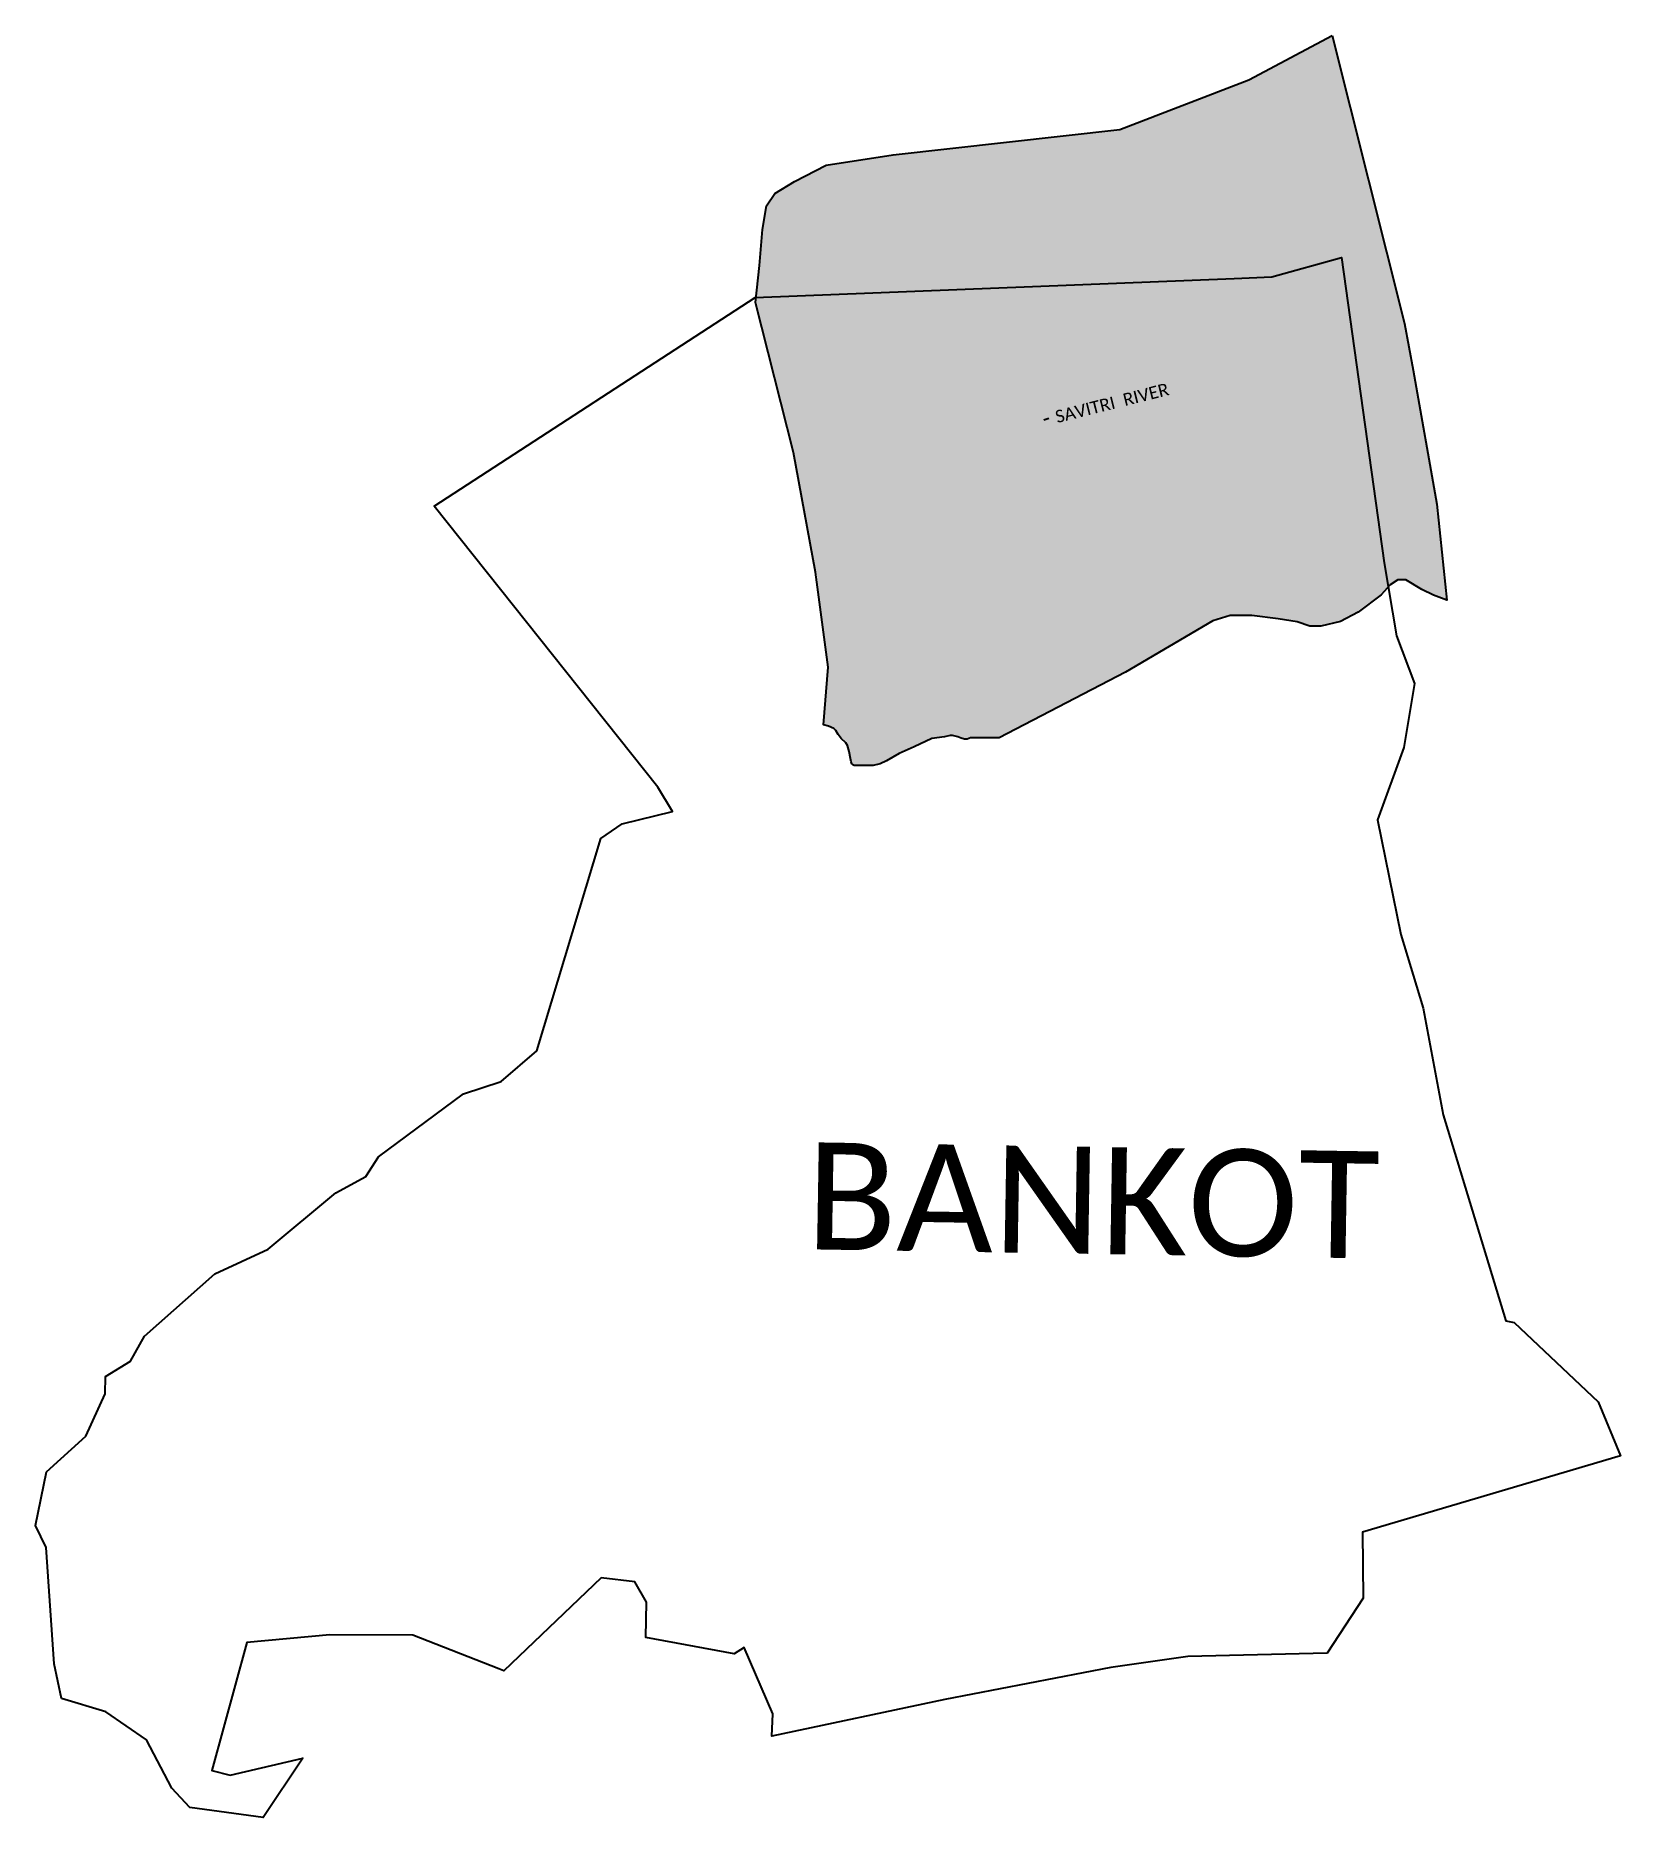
# Model space of a CAD drawing. Header units: metres. Extents: x 291467 to 294010, y 1987263 to 1990121.
import ezdxf

# ---------------------------------------------------------------- set-up
doc = ezdxf.new("R2010")
doc.units = ezdxf.units.M
doc.header["$MEASUREMENT"] = 0
for name, color, linetype in [('ARROW', 7, 'Continuous'), ('RIVER', 4, 'Continuous'), ('RIVER TEXT', 7, 'Continuous'), ('village', 3, 'Continuous'), ('VILLAGE NAME', 250, 'Continuous')]:
    doc.layers.add(name, color=color, linetype=linetype)
doc.styles.get("Standard").update_dxf_attribs({"font": 'simplex.shx'})
doc.dimstyles.get("Standard").update_dxf_attribs({"dimtxt": 0.18, "dimasz": 0.18, "dimexe": 0.18, "dimexo": 0.0625, "dimgap": 0.09, "dimtad": 0, "dimtih": 1, "dimtoh": 1, "dimdec": 4, "dimzin": 0, "dimdsep": 46, "dimtxsty": 'Standard', "dimcen": 0.09, "dimadec": 0, "dimazin": 0, "dimtfac": 1, "dimtdec": 4, "dimtofl": 0, "dimtmove": 0, "dimatfit": 3, "dimfxl": 1, "dimtolj": 1, "dimtzin": 0, "dimarcsym": 0})

msp = doc.modelspace()

# ---------------------------------------------------------------- hatches: boundary and pattern name
at = {"layer": 'RIVER'}
h = msp.add_hatch(dxfattribs=at)
h.set_pattern_fill('DASH', color=256, scale=35)
h.paths.add_polyline_path([(293618.4, 1989833.1), (293595, 1989930.9), (293547.2, 1990121.3), (293413.7, 1990050.4), (293206.4, 1989970.5), (292843, 1989929.9), (292735.2, 1989913.7), (292684.2, 1989887.4), (292652.8, 1989867.9), (292639.3, 1989848.2), (292633.1, 1989810.3), (292628.2, 1989752.5), (292622.5, 1989697.8), (292647.6, 1989593.2), (292685.4, 1989444.3), (292720.6, 1989254.1), (292728.1, 1989185.5), (292738.5, 1989107.9), (292731, 1989015.6), (292739.1, 1989013.6), (292747.3, 1989009.6), (292750.8, 1989006.2), (292754.4, 1988999.8), (292759.3, 1988993.6), (292766.8, 1988986.5), (292769.4, 1988982.6), (292771.9, 1988972.6), (292774.2, 1988961.5), (292775.1, 1988956.1), (292776.4, 1988952.7), (292778.2, 1988951.2), (292780.2, 1988950.3), (292784, 1988950.3), (292801.1, 1988950.3), (292810.6, 1988950.3), (292821.7, 1988953), (292832.2, 1988957.7), (292852.4, 1988969.6), (292876.5, 1988980), (292904.9, 1988993.5), (292925.3, 1988996.2), (292934.1, 1988998.2), (292938.2, 1988998.2), (292946.5, 1988996.3), (292951.8, 1988993.9), (292957, 1988992.4), (292961.5, 1988992.4), (292966.7, 1988994.9), (293012.6, 1988994.9), (293215.5, 1989100), (293355.6, 1989182.1), (293383.7, 1989190.8), (293418.1, 1989190.8), (293460.4, 1989185.7), (293491, 1989181), (293511.2, 1989174), (293529.1, 1989174), (293560.8, 1989181.5), (293589, 1989196.1), (293626, 1989223.9), (293640.2, 1989240), (293652.8, 1989248.2), (293665.5, 1989248.2), (293690.9, 1989232.6), (293709.8, 1989223.4), (293730.8, 1989215.7), (293711.8, 1989388.1), (293692.6, 1989497), (293662.8, 1989658.5)])
h.paths.add_polyline_path([(293103.4, 1989484.9), (293296, 1989533.3), (293284.2, 1989580.3), (293091.6, 1989531.9)], flags=24)

# ---------------------------------------------------------------- linework, layer by layer
at = {"layer": 'RIVER', "color": 4}
msp.add_lwpolyline([(293547.2, 1990121.3), (293663.1, 1989659.3), (293677.1, 1989584.7), (293715.2, 1989369.3), (293731.4, 1989215.5), (293709.8, 1989223.4), (293690.9, 1989232.6), (293665.5, 1989248.2), (293652.8, 1989248.2), (293640.2, 1989240), (293626, 1989223.9), (293589, 1989196.1), (293560.8, 1989181.5), (293529.1, 1989174), (293511.2, 1989174), (293491, 1989181), (293460.4, 1989185.7), (293418.1, 1989190.8), (293383.7, 1989190.8), (293355.6, 1989182.1), (293215.5, 1989100), (293012.6, 1988994.9), (292966.7, 1988994.9), (292961.5, 1988992.4), (292957, 1988992.4), (292951.8, 1988993.9), (292946.5, 1988996.3), (292938.2, 1988998.2), (292934.1, 1988998.2), (292925.3, 1988996.2), (292904.9, 1988993.5), (292876.5, 1988980), (292852.4, 1988969.6), (292832.2, 1988957.7), (292821.7, 1988953), (292810.6, 1988950.3), (292801.1, 1988950.3), (292784, 1988950.3), (292780.2, 1988950.3), (292778.2, 1988951.2), (292776.4, 1988952.7), (292775.1, 1988956.1), (292774.2, 1988961.5), (292771.9, 1988972.6), (292769.4, 1988982.6), (292766.8, 1988986.5), (292759.3, 1988993.6), (292754.4, 1988999.8), (292750.8, 1989006.2), (292747.3, 1989009.6), (292739.1, 1989013.6), (292731, 1989015.6), (292738.5, 1989107.9), (292718, 1989260.7), (292682.6, 1989452.6), (292622, 1989693.2), (292628.2, 1989752.5), (292633.1, 1989810.3), (292639.3, 1989848.2), (292652.8, 1989867.9), (292684.2, 1989887.4), (292735.2, 1989913.7), (292843, 1989929.9), (293206.4, 1989970.5), (293413.7, 1990050.4)], close=True, dxfattribs=at)
at = {"layer": 'village', "color": 3, "true_color": 0x00ff00}
msp.add_polyline3d([(293657.2, 1988679.3, 0), (293693, 1988560.8, 0), (293725.5, 1988389.8, 0), (293825.9, 1988059.3, 0), (293839.1, 1988056.5, 0), (293974.2, 1987929.1, 0), (294009.7, 1987842.5, 0), (293595.9, 1987720, 0), (293597.2, 1987614, 0), (293539.2, 1987525.9, 0), (293315.4, 1987520.4, 0), (293191.8, 1987502.9, 0), (292925.4, 1987451.6, 0), (292648, 1987392.9, 0), (292649.7, 1987428.9, 0), (292603.6, 1987535.1, 0), (292587.6, 1987524.7, 0), (292445.8, 1987551.2, 0), (292447, 1987607.8, 0), (292428.2, 1987640.7, 0), (292374.4, 1987646.8, 0), (292218.1, 1987497.8, 0), (292210, 1987501.1, 0), (292071.9, 1987554.7, 0), (291938.7, 1987555.5, 0), (291805.3, 1987543, 0), (291749.5, 1987338, 0), (291779, 1987330, 0), (291895.2, 1987357.4, 0), (291832, 1987262.5, 0), (291713.9, 1987278.2, 0), (291685.3, 1987309.5, 0), (291644.8, 1987386.7, 0), (291579.3, 1987432, 0), (291507.9, 1987453.2, 0), (291496.6, 1987508.8, 0), (291483.8, 1987695.7, 0), (291466.6, 1987730.8, 0), (291484.1, 1987816.9, 0), (291547.3, 1987874.4, 0), (291578.3, 1987942.2, 0), (291578.5, 1987970.1, 0), (291619.1, 1987994.6, 0), (291641.2, 1988034.4, 0), (291754, 1988134.4, 0), (291840, 1988174.3, 0), (291948.6, 1988264.8, 0), (291996.5, 1988290.9, 0), (292017.1, 1988322.2, 0), (292153.3, 1988423.5, 0), (292213.6, 1988443.2, 0), (292271.1, 1988492.4, 0), (292373.4, 1988833.2, 0), (292407.6, 1988856.5, 0), (292488.6, 1988876.4, 0), (292465.2, 1988915.3, 0), (292106.1, 1989366.6, 0), (292621.2, 1989700.9, 0), (293389.7, 1989731.8, 0), (293450.2, 1989734.2, 0), (293562.4, 1989765.4, 0), (293630.4, 1989275.2, 0), (293650.2, 1989158.5, 0), (293679.2, 1989081.6, 0), (293662.4, 1988979, 0), (293619.7, 1988863.1, 0)], close=True, dxfattribs=at)

# ---------------------------------------------------------------- texts
at = {"layer": 'RIVER TEXT', "insert": (293089.9, 1989516.2), "char_height": 20, "attachment_point": 1, "rotation": 14.0904}
msp.add_mtext_dynamic_manual_height_columns('\\pxqc;{\\fCalibri|b0|i0|c0|p34;SAVITRI  RIVER}', width=209.471, gutter_width=1, heights=[0], dxfattribs=at)
at = {"layer": 'VILLAGE NAME', "insert": (292704.6, 1988345.8), "char_height": 171.752, "attachment_point": 1, "rotation": 359.0691}
msp.add_mtext_dynamic_manual_height_columns('{\\fCalibri|b0|i0|c0|p34;BANKOT}', width=1471.541, gutter_width=858.8, heights=[151.6], dxfattribs=at)

# ---------------------------------------------------------------- leaders
at = {"layer": 'ARROW'}
msp.add_leader([(293084.6, 1989504.6), (293092.3, 1989507.3)], dimstyle='Standard', override={"dimasz": 3, "dimgap": 0.09, "dimtad": 0}, dxfattribs=at)

doc.saveas('drawing.dxf')
